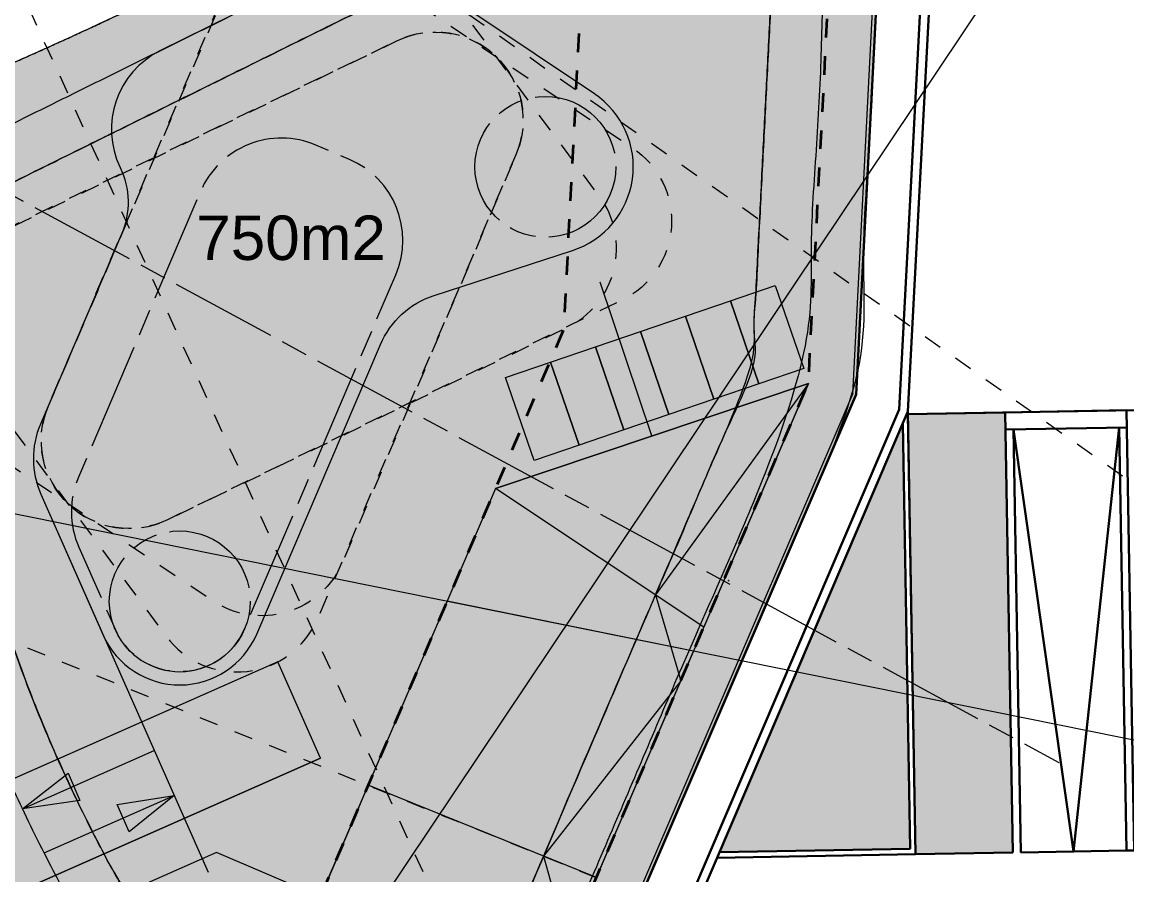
# Model space of a CAD drawing. Header units: metres. Extents: x -169 to 222, y -129 to 263.
# Drawn here: x -36 to 26.8, y -16.7 to 31.8 of the extents above; entities that cross this region are included whole.
import ezdxf

# ---------------------------------------------------------------- set-up
doc = ezdxf.new("R2010")
doc.units = ezdxf.units.M
doc.header["$LTSCALE"] = 5.08
for name, pattern in [('Dash Style-1', [0.41664, 0.20828, -0.20836]), ('DGN Style 2', [3.4177165354330707, 2.050590551181102, -1.367125984251969]), ('ISO-08 Long Dashed Short Dashed', [1.8, 1.2, -0.1500000000000001, 0.3, -0.1499999999999999]), ('VW-01 Short Dashed', [0.41656, 0.20828, -0.20828])]:
    doc.linetypes.add(name, pattern=pattern)
for name, color, linetype, lineweight, true_color in [('1309-Context- scheme14- cores - A-Z410-G-Cars', 5, 'Continuous', 5, 0x0000ff), ('4', 1, 'Continuous', 5, 0xff0000), ('A-Z400-H-Cfil1', 7, 'Continuous', 5, 0xb4b4b4), ('contour 0', 1, 'Continuous', 5, 0xff0000), ('site location - A-Z400-H-Cfil4', 7, 'Continuous', 5, 0x5a5a5a)]:
    doc.layers.add(name, color=color, linetype=linetype, lineweight=lineweight, true_color=true_color)
doc.layers.add('green areas', color=7, linetype='DGN Style 2', lineweight=5)
doc.layers.add('None', color=7, linetype='Continuous', lineweight=5)
doc.styles.add('Arial', font='Arial')

# ---------------------------------------------------------------- blocks, each defined once
blk = doc.blocks.new('Group-1')
at = {"layer": 'A-Z400-H-Cfil1', "linetype": 'Continuous', "lineweight": 0, "true_color": 0xc0dcc0}
h = blk.add_hatch(color=254, dxfattribs=at)
h.paths.add_polyline_path([(-34.16989273321399, -22.62274728566534), (-32.07856709257694, -26.02780461839088), (-29.81383014875222, -29.32007206645909), (-27.38175120410427, -32.49072663315887), (-24.78884802332509, -35.53127123395649), (-22.04206936637937, -38.43355746795924), (-19.14877636641889, -41.18980745493679), (-16.11672280257168, -43.79263467937861), (-12.95403432050231, -46.23506378576653), (11.43731039270217, 10.6486183936458), (13.65316541316674, 53.56628953274879), (11.55318662010302, 52.63250446785258), (9.463498851034482, 51.69942460772224), (7.384102105961134, 50.76704995235776), (5.314996384882976, 49.83538050175916), (3.256181687800006, 48.90441625592643), (1.207658014712227, 47.97415721485957), (-0.8305746343803637, 47.04460337855858), (-2.858516259477765, 46.11575474702346), (-4.592802536378461, 45.24167877739569), (-6.431310776277025, 44.31266550356591), (-8.374040979173456, 43.32871492553413), (-10.42099314506775, 42.28982704330034), (-12.57216727395992, 41.19600185686455), (-14.82756336584995, 40.04723936622673), (-17.18718142073784, 38.84353957138692), (-19.65102143862361, 37.5849024723451), (-22.14185230154389, 36.32210760700156), (-24.58244289228815, 35.10593451287174), (-26.97279321085639, 33.93638318995566), (-29.31290325724861, 32.81345363825331), (-31.60277303146481, 31.73714585776468), (-33.842402533505, 30.7074598484898), (-36.03179176336918, 29.72439561042864), (-38.17094072105733, 28.78795314358122), (-40.15841393690832, 27.88378923587937), (-41.89277594110704, 26.99756067532144), (-43.37402673365344, 26.12926746190744), (-44.60216631454754, 25.27890959563737), (-45.57719468378934, 24.44648707651123), (-46.29911184137884, 23.63199990452902), (-46.76791778731603, 22.83544807969074), (-46.98361252160092, 22.05683160199638), (-46.87035944253333, 18.38671187303594), (-46.56584322584862, 13.45964913861137), (-45.95782568701431, 8.560772533955625), (-45.04862494098693, 3.708759413755343), (-43.84170738755242, -1.077891538046464), (-42.34167449538237, -5.780930835945354), (-40.55424525857044, -10.3824277704834), (-38.48623439251482, -14.86483877049766), (-36.14552635227663, -19.21107428937353)])
h.paths.add_polyline_path([(6.845017370995556, 38.06850479419042), (5.500548476048845, 12.02822988578071), (-15.33051881941989, -36.55243778244795), (-17.31194984685756, -34.67541375882215), (-19.21997589600813, -32.72381833519486), (-21.05179249360075, -30.70052002438048), (-22.80470718128339, -28.60849273023094), (-24.47614347307077, -26.45081137649582), (-26.0636446423399, -24.23064738720826), (-27.56487733279976, -21.95126402523187), (-28.97763498812741, -19.61601159582021), (-30.95326860718341, -16.20433859953988), (-33.03623549474427, -12.09909766673779), (-34.86177046101852, -7.98554416810147), (-36.42987350600617, -3.863678103630914), (-37.74054462970724, 0.2665005266738772), (-38.7937838321217, 4.404991722812904), (-39.58959111324957, 8.551795484786163), (-40.12796647309084, 12.70691181259366), (-40.40890991164552, 16.87034070623539), (-40.4196312639157, 16.94512876551802), (-40.46971524212859, 17.72642872661161), (-40.39722424345016, 18.50596903293904), (-40.20393556748917, 19.26463728838652), (-39.89458817348773, 19.98383282779356), (-39.47676649278692, 20.64592275915848), (-38.96071447736929, 21.23467427844474), (-38.35908444354735, 21.73565265770064), (-37.68662686852802, 22.1365751488103), (-5.920317675855412, 37.84563993728711)])
at = {"layer": 'green areas', "linetype": 'Continuous', "lineweight": 0, "true_color": 0xc0dcc0}
for points in [[(-14.23515432090388, -41.61035337524302), (8.46892943437553, 11.3384241397133), (10.00677794149537, 41.12416187109866), (-6.646271837484428, 40.83342296433478), (-39.01646476114009, 24.82572579155478), (-40.0836044420207, 24.19046491812906), (-41.0395658825189, 23.39769685614982), (-41.86131125621022, 22.46652661573692), (-42.52903722534627, 21.41939457728379), (-43.02665218379998, 20.28153569810025), (-43.34216405056132, 19.08037137222869), (-43.46796926829838, 17.84484859906592), (-43.40103604237363, 16.6047423862434), (-43.10126028802581, 12.28770982181833), (-42.53687509819093, 7.981505116533864), (-41.70788047286896, 3.686128270390001), (-40.61427641205992, -0.5984207166132601), (-39.25606291576381, -4.872141844475919), (-37.63323998398061, -9.135035113197974), (-35.74580761671034, -13.38710052277942), (-33.593765813953, -17.62833807322027), (-33.57218311601662, -17.66835849083198), (-31.57376386067071, -21.11937944074276), (-30.10147220840854, -23.55304005109482), (-28.53697715865171, -25.92847725611348), (-26.88257825261466, -28.24219956775851), (-25.14070717486559, -30.49080620836997), (-23.31392417916435, -32.670992109232), (-21.40491432532568, -34.7795527684608), (-19.41648353263852, -36.81338896107661), (-17.35155445564261, -38.7695112943365)], [(6.845017370995556, 38.06850479419042), (-5.920317675855412, 37.84563993728711), (-37.68662686852802, 22.1365751488103), (-37.68662686853448, 22.1365751488071), (-38.3590844435525, 21.73565265769698), (-38.96071447737318, 21.23467427844095), (-39.47676649278963, 20.64592275915486), (-39.89458817348942, 19.98383282779035), (-40.20393556749003, 19.26463728838393), (-40.39722424345046, 18.50596903293724), (-40.46971524212859, 17.72642872661068), (-40.4196312639157, 16.94512876551801), (-40.40890991164552, 16.8703407062354), (-40.12796647309526, 12.70691181259468), (-39.58959111325714, 8.551795484787908), (-38.79378383213117, 4.404991722815082), (-37.74054462971733, 0.2665005266762009), (-36.42987350601565, -3.863678103628736), (-34.86177046102609, -7.985544168099729), (-33.03623549474868, -12.09909766673678), (-30.95326860718341, -16.20433859953988), (-28.97763498812742, -19.6160115958202), (-27.56487733279977, -21.95126402523186), (-26.06364464233992, -24.23064738720825), (-24.47614347307078, -26.45081137649582), (-22.8047071812834, -28.60849273023093), (-21.05179249360076, -30.70052002438048), (-19.21997589600813, -32.72381833519486), (-17.31194984685756, -34.67541375882215), (-15.33051881941989, -36.55243778244795), (5.500548476048845, 12.02822988578071)]]:
    blk.add_hatch(color=254, dxfattribs=at).paths.add_polyline_path(points)
at = {"layer": 'A-Z400-H-Cfil1', "color": 8, "lineweight": 5, "true_color": 0x777777}
for points, weights, knots in [([(-34.16989273321399, -22.62274728566534), (-26.04252046221926, -36.65770611633943), (-12.95403432050231, -46.23506378576653), (-0.758361963900068, -17.79322269606037), (11.43731039270217, 10.6486183936458), (12.54523790293446, 32.10745396319729), (13.65316541316674, 53.56628953274879), (5.232668192921461, 49.82973886363219), (-2.858516259477765, 46.11575474702346), (-9.587217441084821, 42.72932547691641), (-19.65102143862361, 37.5849024723451), (-29.71482543465676, 32.44047946854344), (-38.17094072105733, 28.78795314358122), (-46.62705600776596, 25.13542681848594), (-46.98361252160092, 22.05683160199638), (-46.92698598206712, 20.22177173751616), (-46.87035944253333, 18.38671187303594), (-46.24853224234309, -1.764442462442897), (-36.14552635227663, -19.21107428937353), (-35.15770954274532, -20.91691078751943), (-34.16989273321399, -22.62274728566534)], [1, 0.9786324229814838, 1, 1, 1, 1, 1, 1, 1, 1, 1, 1, 1, 1, 1, 1, 1, 0.9696445030152486, 1, 1, 1], [0, 0, 0, 1, 1, 2, 2, 3, 3, 4, 4, 5, 5, 6, 6, 7, 7, 8, 8, 9, 9, 10, 10, 10]), ([(6.845017370995556, 38.06850479419042), (6.172782923522201, 25.04836733998557), (5.500548476048845, 12.02822988578071), (-4.914985171685521, -12.26210394833362), (-15.33051881941989, -36.55243778244795), (-23.46306463041495, -29.13898720939888), (-28.97763498812741, -19.61601159582021), (-29.96545179765541, -17.91017509768005), (-30.95326860718341, -16.20433859953988), (-39.8, 0.2), (-40.40890991164552, 16.87034070623539), (-40.41427058778061, 16.90773473587671), (-40.4196312639157, 16.94512876551802), (-40.93366755734412, 20.53084965385105), (-37.68662686852802, 22.1365751488103), (-21.80347227219171, 29.9911075430487), (-5.920317675855412, 37.84563993728711), (0.4623498475700717, 37.95707236573877), (6.845017370995556, 38.06850479419042)], [1, 1, 1, 1, 1, 0.9882629540772816, 1, 1, 1, 1, 1, 1, 1, 0.80981214750208, 1, 1, 1, 1, 1], [0, 0, 0, 1, 1, 2, 2, 3, 3, 4, 4, 5, 5, 6, 6, 7, 7, 8, 8, 9, 9, 9])]:
    blk.add_rational_spline(points, weights, degree=2, knots=knots, dxfattribs=at)
at = {"layer": 'green areas', "color": 8, "linetype": 'Continuous', "true_color": 0x777777}
for points, weights, knots in [([(-14.23515432090388, -41.61035337524302), (-2.883112443264174, -15.13596461776486), (8.46892943437553, 11.3384241397133), (9.23785368793545, 26.23129300540598), (10.00677794149537, 41.12416187109866), (1.680253052005472, 40.97879241771672), (-6.646271837484428, 40.83342296433478), (-22.83136829931226, 32.82957437794478), (-39.01646476114009, 24.82572579155478), (-44.1530883104979, 22.28556440103335), (-43.40103604237363, 16.6047423862434), (-42.73115189595652, -0.6850435897380849), (-33.593765813953, -17.62833807322027), (-33.58297446498481, -17.64834828202613), (-33.57218311601662, -17.66835849083198), (-32.57297348834366, -19.39386896578737), (-31.57376386067071, -21.11937944074276), (-31.57376386067072, -21.11937944074275), (-31.57376386067073, -21.11937944074274), (-25.82680798832953, -31.04365587107996), (-17.35155445564262, -38.76951129433648), (-15.79335438827325, -40.18993233478976), (-14.23515432090388, -41.61035337524302)], [1, 1, 1, 1, 1, 1, 1, 1, 1, 0.8129589245491132, 1, 1, 1, 1, 1, 1, 1, 1, 1, 0.9882629540774368, 1, 1, 1], [0, 0, 0, 1, 1, 2, 2, 3, 3, 4, 4, 5, 5, 6, 6, 7, 7, 8, 8, 9, 9, 10, 10, 11, 11, 11]), ([(6.845017370995556, 38.06850479419042), (0.4623498475700717, 37.95707236573877), (-5.920317675855412, 37.84563993728711), (-21.80347227219171, 29.9911075430487), (-37.68662686852802, 22.1365751488103), (-37.68662686853126, 22.1365751488087), (-37.68662686853448, 22.1365751488071), (-40.93366755734334, 20.5308496538456), (-40.4196312639157, 16.94512876551801), (-40.41427058778061, 16.9077347358767), (-40.40890991164552, 16.8703407062354), (-39.8000000000202, 0.2000000000046457), (-30.95326860718341, -16.20433859953988), (-29.96545179765542, -17.91017509768004), (-28.97763498812742, -19.6160115958202), (-23.46306463041495, -29.13898720939889), (-15.33051881941989, -36.55243778244795), (-4.91498517168552, -12.26210394833362), (5.500548476048845, 12.02822988578071), (6.172782923522201, 25.04836733998557), (6.845017370995556, 38.06850479419042)], [1, 1, 1, 1, 1, 1, 1, 0.8098121475025031, 1, 1, 1, 1, 1, 1, 1, 0.9882629540772797, 1, 1, 1, 1, 1], [0, 0, 0, 1, 1, 2, 2, 3, 3, 4, 4, 5, 5, 6, 6, 7, 7, 8, 8, 9, 9, 10, 10, 10])]:
    blk.add_rational_spline(points, weights, degree=2, knots=knots, dxfattribs=at)
blk = doc.blocks.new('Vehicle-Pln-007_1')
at = {"layer": '1309-Context- scheme14- cores - A-Z410-G-Cars', "color": 253, "true_color": 0xadadad}
for p, q in [((-0.000132, 0.003146), (-0.000459, 0.001951)), ((-0.000132, 0.000111), (-0.000459, 0.001306)), ((-0.000312, 0.002326), (-0.000407, 0.001884)), ((-0.000312, 0.000931), (-0.000407, 0.001373)), ((-0.000365, 0.002317), (0.002461000000000001, 0.002887)), ((-0.000365, 0.00094), (0.002461000000000001, 0.00037)), ((-0.000258, 0.002333), (1.8e-05, 0.003125)), ((-0.000258, 0.000924), (1.8e-05, 0.000132)), ((-0.00021, 0.001703), (-0.00017, 0.002355)), ((-0.00021, 0.001553), (-0.00017, 0.000902)), ((0.000528, 0.003311), (0, 0.003257)), ((0.000528, -5.4e-05), (0, 0)), ((1.3e-05, 0.003075), (0.002636, 0.003116)), ((1.3e-05, 0.000182), (0.002636, 0.000141)), ((8.7e-05, 0.00319), (0.00042, 0.003282)), ((8.7e-05, 6.7e-05), (0.00042, -2.5e-05)), ((0.000542, 0.003254), (0.000528, 0.003311)), ((0.000542, 3e-06), (0.000528, -5.4e-05)), ((0.001158, 0.003396), (0.000545, 0.003268)), ((0.00189, 0.003365), (0.001158, 0.003396)), ((0.006826, 0.003379), (0.00189, 0.003365)), ((0.002222, 0.001596), (0.002261, 0.002302)), ((0.002222, 0.001661), (0.002261, 0.000955)), ((0.002261, 0.002302), (0.002408, 0.00277)), ((0.002261, 0.000955), (0.002408, 0.000487)), ((0.002408, 0.00277), (0.002715, 0.003087)), ((0.002408, 0.000487), (0.002715, 0.00017)), ((0.002636, 0.003116), (0.003807, 0.002731)), ((0.002636, 0.000141), (0.003807, 0.000526)), ((0.002682, 0.003357999999999999), (0.003814, 0.002864)), ((0.002682, -0.000101), (0.003814, 0.000393)), ((0.007098, 0.003202), (0.002957, 0.003238)), ((0.007098, 5.5e-05), (0.002957, 1.9e-05)), ((0.003439, 0.001602), (0.003461, 0.00216)), ((0.003439, 0.001655), (0.003461, 0.001097)), ((0.003461, 0.00216), (0.003612, 0.002734)), ((0.003461, 0.001097), (0.003612, 0.000523)), ((0.003807, 0.002731), (0.006959, 0.002686)), ((0.003807, 0.000526), (0.006959, 0.000571)), ((0.003814, 0.002864), (0.006268, 0.002841)), ((0.003814, 0.000393), (0.006268, 0.000416)), ((0.006268, 0.002841), (0.007098, 0.003202)), ((0.006268, 0.000416), (0.007098, 5.5e-05)), ((0.007154, 0.003411), (0.006826, 0.003379)), ((0.007015, 0.002838), (0.007753, 0.003043)), ((0.007084, 0.002208), (0.007015, 0.002838)), ((0.007084, 0.001049), (0.007015, 0.000419)), ((0.007015, 0.000419), (0.007759, 0.000212)), ((0.007091, 0.001609), (0.007084, 0.002208)), ((0.007091, 0.001648), (0.007084, 0.001049)), ((0.007982, 0.003346), (0.00759, 0.003402)), ((0.007758, 0.003044), (0.007759, 0.003045)), ((0.009536, 0.003192), (0.007982, 0.003346)), ((0.009536, 6.5e-05), (0.007982, -8.9e-05)), ((0.00801, 0.003004), (0.008112, 0.002937)), ((0.00801, 0.000252), (0.008112, 0.00032)), ((0.008092, 0.002977), (0.009499, 0.002982)), ((0.008092, 0.002977), (0.008311, 0.002537)), ((0.008092, 0.00028), (0.008311, 0.00072)), ((0.008092, 0.00028), (0.009499, 0.000275)), ((0.008311, 0.002537), (0.008385, 0.002105)), ((0.008311, 0.00072), (0.008385, 0.001152)), ((0.008384, 0.002105), (0.008404, 0.001643)), ((0.008385, 0.001152), (0.008404, 0.001614)), ((0.009602000000000001, 0.001891), (0.009489, 0.003189)), ((0.009602000000000001, 0.001366), (0.009489, 6.7e-05)), ((0.009649, 0.001891), (0.009536, 0.003192)), ((0.009649, 0.001366), (0.009536, 6.5e-05)), ((0.001158, -0.000139), (0.000545, -1.1e-05)), ((0.00189, -0.000108), (0.001158, -0.000139)), ((0.006826, -0.000122), (0.00189, -0.000108)), ((0.007154, -0.000154), (0.006826, -0.000122)), ((0.007982, -8.9e-05), (0.00759, -0.000145))]:
    blk.add_line(p, q, dxfattribs=at)
for centre, radius, start, end in [((0.000717, 0.001628), 0.0012192, 164.661473, 195.338527), ((0.000785, 0.001628), 0.0012192, 167.905243, 192.0947569999999), ((0.001006, 0.001628), 0.0012192, 176.473514, 183.526486), ((1.5e-05, 0.003105), 0.0001524, 95.81019700000002, 164.6614729999999), ((1.5e-05, 0.000152), 0.0001524, 195.3385270000001, 264.189803), ((0.000114, 0.003092), 0.0001015999999999999, 105.48617, 160.789382), ((0.000114, 0.000165), 0.0001016, 199.210618, 254.51383), ((0.007334, 0.001591), 0.0018288, 81.92840900000003, 95.62571600000001), ((0.007841, 0.002751), 0.0003047999999999996, 56.26404600000014, 106.8198289999999), ((0.007841, 0.000506), 0.0003048, 254.469362, 303.7359269999999), ((0.006565, 0.001628), 0.003048, 355.059237, 4.940762999999947), ((0.006612, 0.001628), 0.003048, 355.059237, 4.940762999999947), ((0.007334, 0.001666), 0.0018288, 264.374284, 278.071591)]:
    blk.add_arc(centre, radius, start, end, dxfattribs=at)
blk = doc.blocks.new('Group-10-1')
at = {"layer": 'A-Z400-H-Cfil1', "color": 7, "lineweight": 5}
blk.add_rational_spline([(11.43731039270217, 10.6486183936458), (12.54523790293446, 32.1074539631973), (13.65316541316674, 53.5662895327488), (5.23266819176526, 49.82973886309221), (-2.858516259477765, 46.11575474702346), (-9.587217442885914, 42.72932547602226), (-29.71482543436129, 32.44047946866794), (-46.62705600775336, 25.13542681849451), (-46.98361252160091, 22.05683160199638), (-46.92698598206712, 20.22177173751616), (-46.87035944253333, 18.38671187303594), (-46.24853224234306, -1.764442462442954), (-36.14552635227662, -19.21107428937356), (-35.1577095427453, -20.91691078751945), (-34.16989273321399, -22.62274728566534), (-26.04252046219168, -36.65770611631466), (-12.95403432050231, -46.23506378576654), (-0.758361963900068, -17.79322269606037), (11.43731039270217, 10.6486183936458)], [1, 1, 1, 1, 1, 1, 1, 1, 1, 1, 1, 0.9696445030152496, 1, 1, 1, 0.9786324229819444, 1, 1, 1], degree=2, knots=[0, 0, 0, 1, 1, 2, 2, 3, 4, 5, 5, 6, 6, 7, 7, 8, 8, 9, 9, 10, 10, 10], dxfattribs=at)
blk = doc.blocks.new('Group-34-1')
at = {"layer": 'green areas', "linetype": 'Continuous', "lineweight": 0, "true_color": 0xbbbbbb}
h = blk.add_hatch(color=9, dxfattribs=at)
edge = h.paths.add_edge_path()
edge.add_arc((-40.3928173520656, -10.76585597439775), 1.980641864636954, 213.4196507466065, 294.0716277449132, ccw=False)
edge.add_line((-42.04597794117999, -11.85672822289961), (-42.35598042273613, -11.38693546234586))
edge.add_line((-42.35598042273613, -11.38693546234586), (-37.68678793756366, -20.83574810682081))
edge.add_arc((-35.8863580468584, -19.78066479351356), 2.08680343812357, 122.10604481736729, 210.3710464378273, ccw=False)
edge.add_line((-36.99546892738079, -18.01300485900376), (-36.86949973583557, -17.9339660132243))
edge.add_line((-36.86949973583557, -17.9339660132243), (-19.02020727522353, -10.04345818223622))
edge.add_line((-19.02020727522353, -10.04345818223622), (-21.44611921493982, -4.555749073624328))
edge.add_line((-21.44611921493982, -4.555749073624328), (-39.58495634775037, -12.57425382710034))
edge.add_line((-39.58495634775037, -12.57425382710034), (-39.58495634775037, -12.57425382710034))
at = {"layer": 'green areas', "color": 7, "linetype": 'Continuous'}
for p, q in [((-21.44611921493982, -4.555749073624328), (-39.58495634775037, -12.57425382710034)), ((-19.02020727522353, -10.04345818223622), (-36.86949973583557, -17.9339660132243))]:
    blk.add_line(p, q, dxfattribs=at)
at = {"layer": 'green areas', "color": 9, "linetype": 'Continuous', "true_color": 0xbbbbbb, "flags": 128}
blk.add_lwpolyline([(-39.58495634775037, -12.57425382710034, -0.3671952296651061), (-42.04597794117999, -11.85672822289961), (-42.35598042273613, -11.38693546234586), (-37.68678793756366, -20.83574810682081, -0.4053718919468278), (-36.99546892738079, -18.01300485900376), (-36.86949973583557, -17.9339660132243), (-19.02020727522353, -10.04345818223622), (-21.44611921493982, -4.555749073624328), (-39.58495634775037, -12.57425382710034)], format="xyb", close=True, dxfattribs=at)
at = {"layer": 'green areas', "color": 7, "linetype": 'Continuous'}
for centre, radius, start, end in [((-40.41769354697165, -10.69050057190991), 2.059606168513139, 199.7635832392213, 293.8484377056043), ((-35.92717330081279, -19.76535850508251), 2.059606168513138, 117.2276754998802, 211.3125299662632)]:
    blk.add_arc(centre, radius, start, end, dxfattribs=at)
blk = doc.blocks.new('Group-35-1')
at = {"layer": 'green areas', "color": 7, "linetype": 'Dash Style-1', "flags": 128}
for points in [[(-34.50354006944119, 9.990160588505983, 0.692654594339386), (-27.73768849321809, 3.519941417526632), (-5.02313342698876, 14.4500995782457, 0.4704712847210121), (-3.170806159974193, 21.92826718179276), (-14.60609195865579, 37.39388854510955, 0.5795812089382907), (-23.22427080189345, 36.38594011254186)], [(-27.7300752718767, 3.523612798989004, -0.6926545943393864), (-34.50685473239908, 9.98238542352313), (-24.64096468040442, 33.17901411730212, -0.4704712847210121), (-17.25666124431318, 35.37586863560716), (-1.277773696348057, 24.66949865411974, -0.5795812089382902), (-1.885297671916928, 16.01387151128058)], [(-14.67779741488265, 30.76299800919534, -0.692654594339386), (-7.901017954360279, 24.30422538466122), (-17.76690800635494, 1.107596690882231, -0.4704712847210119), (-25.15121144244618, -1.089257827422802), (-41.13009899041129, 9.617112154064614, -0.5795812089382902), (-40.52257501484242, 18.27273929690378)], [(-7.904332617318176, 24.29645021967837, 0.6926545943393858), (-14.67018419354128, 30.76666939065772), (-37.3847392597706, 19.83651122993865, 0.4704712847210123), (-39.23706652678516, 12.3583436263916), (-27.80178072810358, -3.107277736925198, 0.5795812089382901), (-19.18360188486591, -2.099329304357501)]]:
    blk.add_lwpolyline(points, format="xyb", close=True, dxfattribs=at)
blk = doc.blocks.new('Group-36-1')
at = {"layer": 'None', "linetype": 'Continuous', "lineweight": 0, "true_color": 0xa6caf0}
h = blk.add_hatch(color=9, dxfattribs=at)
edge = h.paths.add_edge_path()
edge.add_arc((-34.55253134350102, 21.56809294141079), 4.585352475432435, -23.12622608516739, 25.708719232668102, ccw=False)
edge.add_line((-30.3356494664651, 19.76715858417277), (-34.94881262068601, 8.965452224014197))
edge.add_arc((-30.35060354120083, 7.001661690036588), 5.000000000000002, 156.8737739147922, 203.8484377056044)
edge.add_line((-34.92369446504407, 4.980068406939681), (-31.3776638768405, -3.041485895883399))
edge.add_arc((-27.02834977949619, -1.118816018621945), 4.755333066598651, 203.8484377055591, 336.8737739148871)
edge.add_line((-22.65514664293109, -2.986511631034122), (-15.61841769416543, 13.48996606978827))
edge.add_arc((-11.02020861467859, 11.52617553581463), 4.999999999999969, 108.03882859699331, 156.8737739148415, ccw=False)
edge.add_line((-12.56851582403722, 16.28040994163097), (-4.69253229174815, 18.84537435922762))
edge.add_line((-4.69253229174815, 18.84537435922762), (-4.692532291747373, 18.84537435922787))
edge.add_arc((-6.240839501106722, 23.599608765044), 4.999999999999995, 288.038828597002, 352.082047602891)
edge.add_arc((-6.240839501104897, 23.59960876504618), 4.999999999998487, 352.0820476028633, 416.125266608823)
edge.add_line((-3.453944344281282, 27.75089957452435), (-13.62362321981802, 34.5781323812467))
edge.add_line((-13.62362321981802, 34.5781323812467), (-13.62362321982336, 34.57813238125028))
edge.add_arc((-16.41051837664806, 30.42684157177101), 5.000000000000005, 56.12526660881969, 116.3133011723799)
edge.add_line((-18.62691486433624, 34.90875930967781), (-28.13241964952694, 30.20810020533663))
edge.add_line((-28.13241964952694, 30.20810020533663), (-28.1324196495334, 30.20810020533343))
edge.add_arc((-25.91602316184015, 25.72618246742915), 5.000000000000006, 116.3133011724448, 205.7087192326743)
edge.add_line((-30.42107824656322, 23.55720144316663), (-30.42107824656193, 23.55720144316396))
edge.add_line((-30.42107824656193, 23.55720144316396), (-30.42107824656193, 23.55720144316396))
at = {"layer": 'None', "color": 7, "linetype": 'Continuous', "flags": 128}
blk.add_lwpolyline([(-30.42107824656193, 23.55720144316396, -0.2163672636073196), (-30.3356494664651, 19.76715858417277), (-34.94881262068601, 8.965452224014197, 0.2078849688635744), (-34.92369446504407, 4.980068406939681), (-31.3776638768405, -3.0414858958834, 0.655786810463198), (-22.65514664293109, -2.986511631034122), (-15.61841769416543, 13.48996606978827, -0.2163672636073778), (-12.56851582403722, 16.28040994163097), (-4.69253229174815, 18.84537435922762), (-4.692532291747373, 18.84537435922787, 0.2869494807587434), (-1.288507754443836, 22.91083429470202, 0.2869494807590771), (-3.453944344281282, 27.75089957452435), (-13.62362321981802, 34.5781323812467), (-13.62362321982336, 34.57813238125028, 0.2688287476096056), (-18.62691486433624, 34.90875930967781), (-28.13241964952694, 30.20810020533663), (-28.1324196495334, 30.20810020533343, 0.4111263353263243), (-30.42107824656322, 23.55720144316663), (-30.42107824656193, 23.55720144316396)], format="xyb", close=True, dxfattribs=at)
at = {"layer": 'None', "color": 7, "linetype": 'ISO-08 Long Dashed Short Dashed', "flags": 128}
blk.add_lwpolyline([(-14.74560734103447, 17.45679944061989, 0.4142135623730756), (-17.38002588654788, 24.01879905408008), (-19.28649033743774, 24.83300666780444, 0.4142135623731087), (-25.84848995089833, 22.19858812229096), (-32.7889025982976, 5.94763472448328), (-32.78890259829853, 5.947634724481077, 0.2078849688637612), (-32.76378444266662, 1.96225090742944), (-30.68682251858145, -2.736090645084018), (-30.68682251857441, -2.736090645099949, 0.2986483232281893), (-27.00314000506635, -5.11873657623176), (-27.00314000505113, -5.118736576231664, 0.2986483232294113), (-23.34978251591573, -2.68984844579543), (-23.34978251591349, -2.689848445790193)], format="xyb", close=True, dxfattribs=at)
at = {"layer": 'None', "color": 7, "linetype": 'ISO-08 Long Dashed Short Dashed'}
for centre, radius in [((-6.240839501105398, 23.59960876504596), 4.00532784092184), ((-27.02834977951174, -1.118816018622554), 4.005327840921833)]:
    blk.add_circle(centre, radius, dxfattribs=at)
at = {"layer": 'None', "color": 7}
blk.add_blockref('Group-35-1', (0, 0), dxfattribs=at)
blk = doc.blocks.new('Group-40-1')
at = {"layer": 'green areas', "linetype": 'Continuous', "lineweight": 0, "true_color": 0xaaaaaa}
for points in [[(5.893708370921058, 11.25046185411064), (4.277537468232126, 15.98205689313307), (6.832598789304236, 16.85478918058509), (8.448769691993169, 12.12319414156267)], [(3.338647049848948, 10.37772956665862), (1.722476147160015, 15.10932460568104), (4.277537468232126, 15.98205689313307), (5.893708370921058, 11.25046185411064)], [(0.7835857287768363, 9.504997279206595), (-0.8325851739120972, 14.23659231822902), (1.722476147160014, 15.10932460568105), (3.338647049848947, 10.37772956665862)], [(-1.771475592295272, 8.632264991754571), (-3.387646494984206, 13.363860030777), (-0.8325851739120949, 14.23659231822902), (0.7835857287768385, 9.504997279206595)], [(-4.326536913367392, 7.759532704302545), (-5.942707816056325, 12.49112774332497), (-3.387646494984214, 13.363860030777), (-1.771475592295281, 8.63226499175457)], [(-6.881598234439496, 6.886800416850524), (-8.49776913712843, 11.61839545587295), (-5.942707816056318, 12.49112774332497), (-4.326536913367385, 7.759532704302548)]]:
    blk.add_hatch(color=253, dxfattribs=at).paths.add_polyline_path(points)
at = {"layer": 'green areas', "color": 7, "linetype": 'Continuous', "flags": 128}
for points in [[(5.893708370921058, 11.25046185411064), (4.277537468232126, 15.98205689313307), (6.832598789304236, 16.85478918058509), (8.448769691993169, 12.12319414156267)], [(3.338647049848948, 10.37772956665862), (1.722476147160015, 15.10932460568104), (4.277537468232126, 15.98205689313307), (5.893708370921058, 11.25046185411064)], [(0.7835857287768363, 9.504997279206595), (-0.8325851739120972, 14.23659231822902), (1.722476147160014, 15.10932460568105), (3.338647049848947, 10.37772956665862)], [(-1.771475592295272, 8.632264991754571), (-3.387646494984206, 13.363860030777), (-0.8325851739120949, 14.23659231822902), (0.7835857287768385, 9.504997279206595)], [(-4.326536913367392, 7.759532704302545), (-5.942707816056325, 12.49112774332497), (-3.387646494984214, 13.363860030777), (-1.771475592295281, 8.63226499175457)], [(-6.881598234439496, 6.886800416850524), (-8.49776913712843, 11.61839545587295), (-5.942707816056318, 12.49112774332497), (-4.326536913367385, 7.759532704302548)]]:
    blk.add_lwpolyline(points, close=True, dxfattribs=at)

msp = doc.modelspace()

# ---------------------------------------------------------------- hatches: boundary and pattern name
at = {"layer": 'green areas', "linetype": 'Continuous', "lineweight": 0, "true_color": 0xffaa99}
for points in [[(8.716294514233535, 11.28094032753372), (-9.077779680005566, 5.307657783457118), (-19.03996928047227, -17.92542074111801), (-24.93101816000976, -15.39707176805328), (-35.61830332001415, -20.12152274744665), (-30.47972646599855, -28.38935402556862), (-15.21052388649426, -44.51940809399361)], [(-19.03996928047227, -17.92542074111801), (-30.47972646599855, -28.38935402556862), (-15.21052388649427, -44.51940809399361), (2.184603517150738, -3.951784195835699), (-11.8333057406503, -1.115240875247372)], [(-24.85129362891739, -34.33510826583786), (-9.27246057068034, -30.67109795003279), (-3.336739724962423, -16.82825074081472), (-16.32171439108498, -11.58277410029683), (-25.69540746257402, -33.44340474000587)]]:
    msp.add_hatch(color=21, dxfattribs=at).paths.add_polyline_path(points)
at = {"layer": 'green areas', "linetype": 'Continuous', "lineweight": 0, "true_color": 0xeee9cc}
msp.add_hatch(color=254, dxfattribs=at).paths.add_polyline_path([(-9.077779680005566, 5.307657783457118), (8.716294514233535, 11.28094032753372), (2.770823437517145, -2.584645646103159)])
at = {"layer": 'green areas', "linetype": 'Continuous', "lineweight": 0, "true_color": 0x888a6a}
for points in [[(19.92493750711466, 8.656892496930144), (19.9079375553946, 9.6308897307702), (14.36245330461458, 9.533890006250179), (14.79945206353464, -15.50453888440976), (20.34493631431461, -15.4075391598898)], [(14.07545411969465, 8.999891522810213), (14.07495412111463, 9.015391478790203), (3.65698370823462, -15.3810392351498), (14.4979529197946, -15.19203977190983)]]:
    msp.add_hatch(color=252, dxfattribs=at).paths.add_polyline_path(points)
at = {"layer": 'green areas', "linetype": 'Continuous', "lineweight": 0}
for points in [[(-32.71536677699026, -12.45390007794977), (-35.97037977351983, -12.91136232144917), (-33.38018695062641, -10.88768189904168)], [(-30.59209616578945, -12.67679152680563), (-27.34556274050852, -12.16259114724761), (-29.9000429712581, -14.23116845122092)]]:
    msp.add_hatch(color=7, dxfattribs=at).paths.add_polyline_path(points)

# ---------------------------------------------------------------- linework, layer by layer
at = {"layer": '4'}
for p, q in [((11.43746161161462, 10.6483868410702), (13.65045532669459, 53.51426510163018)), ((-12.16097136864538, -44.38595686094981), (11.43746161161462, 10.6483868410702))]:
    msp.add_line(p, q, dxfattribs=at)
at = {"layer": 'contour 0'}
for p, q in [((11.23746217961464, 10.65888681125018), (13.45095589327463, 53.5242650732302)), ((-12.34497084608534, -44.30695708530984), (11.2534621341746, 10.72738661671017))]:
    msp.add_line(p, q, dxfattribs=at)
at = {"layer": 'green areas', "color": 7, "linetype": 'Continuous'}
for p, q in [((-0.1807425828860141, 8.294299055495415), (-3.115600259751918, 17.03707572248416)), ((-34.92369446504407, 4.980068406939681), (-25.4148797054942, -16.53003198614699)), ((-35.97037977351983, -12.91136232144917), (-28.47859894351775, -9.599524866957173)), ((-16.32171439108498, -11.58277410029683), (-29.29266310224966, -41.832657114228)), ((-34.74182315754243, -15.43220258251737), (-27.34556274050852, -12.16259114724761))]:
    msp.add_line(p, q, dxfattribs=at)
at = {"layer": 'green areas', "color": 7, "linetype": 'Continuous', "flags": 128}
for points in [[(8.716294514233535, 11.28094032753372), (-9.077779680005566, 5.307657783457118), (-19.03996928047227, -17.92542074111801), (-24.93101816000976, -15.39707176805328), (-35.61830332001415, -20.12152274744665), (-30.47972646599855, -28.38935402556862), (-15.21052388649426, -44.51940809399361)], [(-9.077779680005566, 5.307657783457118), (8.716294514233535, 11.28094032753372), (2.770823437517145, -2.584645646103159)], [(-19.03996928047227, -17.92542074111801), (-30.47972646599855, -28.38935402556862), (-15.21052388649427, -44.51940809399361), (2.184603517150738, -3.951784195835699), (-11.8333057406503, -1.115240875247372)], [(-24.85129362891739, -34.33510826583786), (-9.27246057068034, -30.67109795003279), (-3.336739724962423, -16.82825074081472), (-16.32171439108498, -11.58277410029683), (-25.69540746257402, -33.44340474000587)]]:
    msp.add_lwpolyline(points, close=True, dxfattribs=at)
msp.add_lwpolyline([(8.716294514233537, 11.28094032753372), (0.02025485667992734, -0.7525037785375027), (1.464373378134646, -5.631451422279846), (-6.350825927524216, -15.61066509474535), (-5.063475096335571, -20.22084442457724), (-11.94661686318386, -28.66075302016356), (-13.5755329928795, -40.07203351533846), (-18.78104773544345, -41.55628686517908), (-23.90973578946597, -31.97842754905788), (-30.47972646599855, -28.38935402556862)], dxfattribs=at)
at = {"layer": 'green areas', "color": 252, "lineweight": 5, "true_color": 0x888a6a, "flags": 128}
for points in [[(19.92493750711466, 8.656892496930144), (19.9079375553946, 9.6308897307702), (14.36245330461458, 9.533890006250179), (14.79945206353464, -15.50453888440976), (20.34493631431461, -15.4075391598898), (19.92493750711466, 8.656892496930144)], [(14.07545411969465, 8.999891522810213), (14.07495412111463, 9.015391478790203), (3.65698370823462, -15.3810392351498), (14.4979529197946, -15.19203977190983), (14.07545411969465, 8.999891522810213)]]:
    msp.add_lwpolyline(points, close=True, dxfattribs=at)
at = {"layer": 'green areas', "color": 7, "linetype": 'Continuous', "lineweight": 5, "flags": 128}
for points in [[(-32.71536677699026, -12.45390007794977), (-35.97037977351983, -12.91136232144917), (-33.38018695062641, -10.88768189904168)], [(-30.59209616578945, -12.67679152680563), (-27.34556274050852, -12.16259114724761), (-29.9000429712581, -14.23116845122092)]]:
    msp.add_lwpolyline(points, close=True, dxfattribs=at)
at = {"layer": 'None', "color": 7, "linetype": 'Continuous'}
for p, q in [((129.6546856082291, 198.7366150230007), (-22.67582547698042, -28.7679676622364)), ((57.09283194999461, -15.06254013968987), (-72.7452993086654, 11.21038524499017))]:
    msp.add_line(p, q, dxfattribs=at)
at = {"layer": 'None', "color": 7, "linetype": 'Dash Style-1'}
for p, q in [((-75.12793392540877, 119.2780308200145), (22.6588080757102, -95.15476222096594)), ((-78, 79.90150578450144), (142.0172001587007, -75.54617017243372)), ((-155.4, 44.6), (142.0172001587007, -75.54617017243372))]:
    msp.add_line(p, q, dxfattribs=at)
at = {"layer": 'None', "color": 7, "linetype": 'ISO-08 Long Dashed Short Dashed'}
msp.add_line((-83.49776877156538, 47.4377823588902), (22.95050207092126, -10.28400775830399), dxfattribs=at)
msp.add_line((-83.49776877156538, 47.4377823588902), (22.95050207092126, -10.28400775830399), dxfattribs=at)
at = {"layer": 'None', "color": 1, "linetype": 'VW-01 Short Dashed', "lineweight": 35, "true_color": 0xff0000, "flags": 128}
for points in [[(-15.21052388649426, -44.5194080939936), (8.716294514233537, 11.28094032753372), (11.00696793002713, 55.64772760732152)], [(-3.244273327321571, 52.31647312731406), (-5.204849766262894, 14.34315174146733), (-29.78071725341334, -42.9708607496295)]]:
    msp.add_lwpolyline(points, dxfattribs=at)
at = {"layer": 'site location - A-Z400-H-Cfil4', "color": 7, "lineweight": 30}
for p, q in [((14.36245330461458, 9.533890006250179), (50.8933495565746, 10.17188819433021)), ((14.35995331171464, 9.68238958451018), (14.79945206353464, -15.50453888440976)), ((26.80741796081461, 9.751389388550189), (19.9079375553946, 9.6308897307702)), ((20.34493631431461, -15.4075391598898), (19.9079375553946, 9.6308897307702)), ((27.24491671831463, -15.28703950210981), (26.80741796081461, 9.751389388550189)), ((14.07545411969465, 8.999891522810213), (14.4979529197946, -15.19203977190983)), ((26.82441791253461, 8.777392154710192), (19.92493750711466, 8.656892496930144)), ((20.78943505193462, -15.40003918118979), (20.36893624615465, 8.66489247421018)), ((26.79991798211465, -15.29503947938984), (26.37991917491465, 8.769892176010181)), ((14.79945206353464, -15.50453888440976), (3.518484101574635, -15.70153832492983)), ((14.4979529197946, -15.19203977190983), (3.660983696874639, -15.3810392351498)), ((20.78943505193462, -15.40003918118979), (26.79991798211465, -15.29503947938984)), ((27.24491671831463, -15.28703950210981), (26.79991798211465, -15.29503947938984))]:
    msp.add_line(p, q, dxfattribs=at)
at = {"layer": 'site location - A-Z400-H-Cfil4', "color": 7, "lineweight": 30, "flags": 128}
for points in [[(-12.69471342764486, -45.24635693133436), (-12.16097136864538, -44.38595686094981), (11.43746161161462, 10.6483868410702), (13.65045532669459, 53.51426510163018), (13.65295531959465, 53.56526495679019), (13.7799549589146, 56.01725799311016), (13.82545482969464, 56.90725546551018), (5.297479049214569, 53.09626628875017), (-1.760500906065397, 49.92427529723022), (-4.154994105685386, 48.82377842265019)], [(-11.67597274604539, -50.00044091576984), (13.87095470047463, 9.800389249390166), (15.22245086221461, 35.46281636789016)], [(-1.180002554685372, -26.70800706646981), (14.35995331171464, 9.68238958451018), (15.68444955013459, 34.45481923061016)], [(20.34493631431461, -15.4075391598898), (19.9079375553946, 9.6308897307702), (14.36245330461458, 9.533890006250179), (14.79945206353464, -15.50453888440976), (20.34493631431461, -15.4075391598898)], [(20.36893624615465, 8.66489247421018), (23.79492651631462, -15.34753933028982), (26.37991917491465, 8.769892176010181)]]:
    msp.add_lwpolyline(points, dxfattribs=at)

# ---------------------------------------------------------------- block references
at = {"layer": '1309-Context- scheme14- cores - A-Z410-G-Cars', "color": 253, "true_color": 0xadadad, "rotation": 123.459205}
msp.add_blockref('Vehicle-Pln-007_1', (4.185482207294612, 0.05541692519019125), dxfattribs=at)
at = {"layer": 'None', "color": 8, "true_color": 0x777777}
msp.add_blockref('Group-1', (0, 0), dxfattribs=at)
at = {"layer": 'None', "color": 7}
for name in ['Group-10-1', 'Group-36-1', 'Group-40-1', 'Group-34-1']:
    msp.add_blockref(name, (0, 0), dxfattribs=at)

# ---------------------------------------------------------------- texts
at = {"layer": 'green areas', "color": 7, "insert": (-26.09329698350695, 20.82596468561585), "char_height": 2.525409130060293, "attachment_point": 1, "line_spacing_factor": 0.9677411898617663, "style": 'Arial'}
msp.add_mtext('750m2', dxfattribs=at)

doc.saveas('drawing.dxf')
